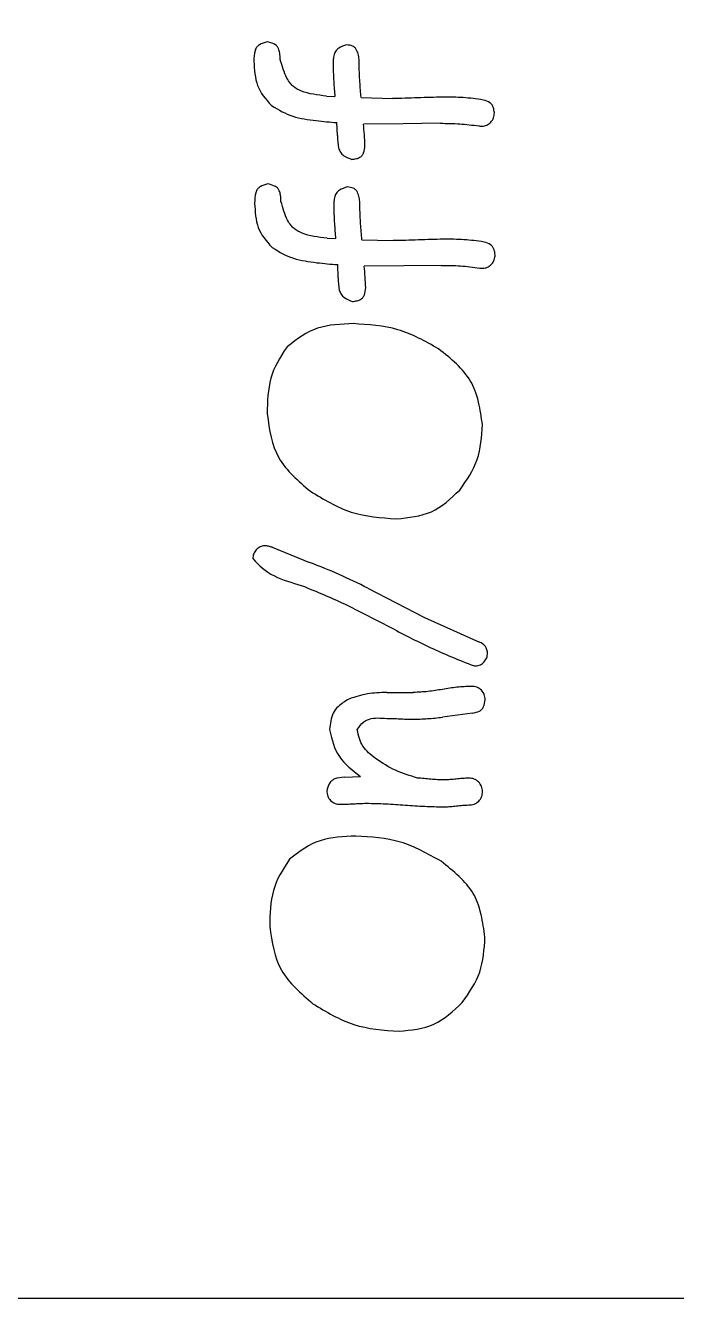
# Model space of a CAD drawing. Header units: millimetres. Extents: x -101.5 to -6.8, y -32 to 36.7.
# Drawn here: x -84.34 to -71.44, y -32 to -6.75 of the extents above; entities that cross this region are included whole.
import ezdxf

# ---------------------------------------------------------------- set-up
doc = ezdxf.new("R2010")
doc.units = ezdxf.units.MM
doc.layers.get('0').update_dxf_attribs({"linetype": 'CONTINUOUS'})

msp = doc.modelspace()

# ---------------------------------------------------------------- linework, layer by layer
for p, q in [((-78.381, -8.154), (-78.213, -8.162)), ((-77.691, -8.183), (-77.073, -8.202)), ((-78.16, -8.938), (-78.17, -8.678)), ((-76.86, -8.704), (-77.645, -8.708)), ((-76.121, -8.693), (-76.86, -8.704)), ((-78.367, -10.972), (-78.199, -10.979)), ((-77.677, -11.001), (-77.059, -11.019)), ((-78.146, -11.755), (-78.156, -11.496)), ((-76.846, -11.522), (-77.631, -11.526)), ((-76.107, -11.51), (-76.846, -11.522)), ((-79.454, -17.102), (-78.716, -17.401)), ((-77.558, -17.912), (-76.435, -18.497)), ((-76.435, -18.497), (-75.347, -18.981)), ((-77.185, -19.981), (-76.912, -19.979)), ((-76.912, -19.979), (-76.66, -19.981)), ((-75.486, -20.392), (-76.079, -20.471)), ((-78.021, -21.658), (-77.705, -21.648))]:
    msp.add_line(p, q)
for points in [[(-6.826, 36.689), (-6.826, -32), (-87, -32, -0.414214), (-101.5, -17.5), (-101.5, 22.189, -0.414214), (-87, 36.689)], [(-6.826, -32), (-86.5, -32, -0.414214), (-101.5, -17), (-101.5, 21.689, -0.414214), (-86.5, 36.689), (-6.826, 36.689)]]:
    msp.add_lwpolyline(points, format="xyb", close=True)
for points, knots in [([(-79.555, -7.075), (-79.61, -7.093), (-79.665, -7.11), (-79.734, -7.153), (-79.749, -7.169), (-79.776, -7.203), (-79.787, -7.227), (-79.813, -7.314), (-79.815, -7.389), (-79.816, -7.463)], [-0.04721356, -0.04721356, -0.04721356, -0.04721356, -0.03753714, -0.03753714, -0.03180165, -0.03180165, -0.02241261, -0.02241261, 0, 0, 0, 0]), ([(-79.294, -7.426), (-79.296, -7.383), (-79.298, -7.341), (-79.308, -7.27), (-79.316, -7.24), (-79.335, -7.194), (-79.346, -7.178), (-79.374, -7.147), (-79.394, -7.132), (-79.461, -7.1), (-79.508, -7.088), (-79.555, -7.075)], [-0.06316817, -0.06316817, -0.06316817, -0.06316817, -0.04702786, -0.04702786, -0.03372237, -0.03372237, -0.02468204, -0.02468204, -0.0147108, -0.0147108, 0, 0, 0, 0]), ([(-77.98, -7.135), (-78.034, -7.155), (-78.089, -7.174), (-78.161, -7.22), (-78.177, -7.237), (-78.207, -7.274), (-78.219, -7.3), (-78.249, -7.397), (-78.248, -7.482), (-78.248, -7.567)], [-0.05180562, -0.05180562, -0.05180562, -0.05180562, -0.04198748, -0.04198748, -0.03567354, -0.03567354, -0.02537726, -0.02537726, 0, 0, 0, 0]), ([(-77.743, -7.345), (-77.754, -7.309), (-77.765, -7.273), (-77.789, -7.225), (-77.799, -7.209), (-77.823, -7.185), (-77.837, -7.173), (-77.896, -7.148), (-77.938, -7.142), (-77.98, -7.135)], [-0.05253258, -0.05253258, -0.05253258, -0.05253258, -0.03241009, -0.03241009, -0.02151675, -0.02151675, -0.0127176, -0.0127176, 0, 0, 0, 0]), ([(-79.816, -7.463), (-79.807, -7.63), (-79.798, -7.797), (-79.687, -8.094), (-79.59, -8.203), (-79.468, -8.341)], [-0.110159, -0.110159, -0.110159, -0.110159, -0.0554201, -0.0554201, 0, 0, 0, 0]), ([(-78.381, -8.154), (-78.555, -8.133), (-78.73, -8.112), (-78.931, -8.032), (-78.986, -8.002), (-79.074, -7.929), (-79.119, -7.88), (-79.22, -7.688), (-79.257, -7.557), (-79.294, -7.426)], [-0.2023465, -0.2023465, -0.2023465, -0.2023465, -0.1098188, -0.1098188, -0.0723843, -0.0723843, -0.0409411, -0.0409411, 0, 0, 0, 0]), ([(-78.248, -7.567), (-78.244, -7.678), (-78.241, -7.756), (-78.228, -7.964), (-78.221, -8.063), (-78.213, -8.162)], [-0.06252365, -0.06252365, -0.06252365, -0.06252365, -0.02982114, -0.02982114, 0, 0, 0, 0]), ([(-77.73, -7.56), (-77.73, -7.524), (-77.729, -7.488), (-77.733, -7.416), (-77.738, -7.384), (-77.743, -7.345)], [-0.02363749, -0.02363749, -0.02363749, -0.02363749, -0.01186832, -0.01186832, 0, 0, 0, 0]), ([(-77.691, -8.183), (-77.7, -8.08), (-77.709, -7.976), (-77.724, -7.756), (-77.727, -7.676), (-77.73, -7.56)], [-0.06594767, -0.06594767, -0.06594767, -0.06594767, -0.03476187, -0.03476187, 0, 0, 0, 0]), ([(-76.57, -8.189), (-76.654, -8.192), (-76.738, -8.195), (-76.909, -8.2), (-76.977, -8.201), (-77.073, -8.202)], [-0.05647656, -0.05647656, -0.05647656, -0.05647656, -0.02881543, -0.02881543, 0, 0, 0, 0]), ([(-76.069, -8.175), (-76.165, -8.177), (-76.233, -8.178), (-76.403, -8.183), (-76.487, -8.186), (-76.57, -8.189)], [-0.05116749, -0.05116749, -0.05116749, -0.05116749, -0.02504136, -0.02504136, 0, 0, 0, 0]), ([(-75.268, -8.231), (-75.419, -8.209), (-75.53, -8.193), (-75.801, -8.175), (-75.935, -8.175), (-76.069, -8.175)], [-0.0817615, -0.0817615, -0.0817615, -0.0817615, -0.04027921, -0.04027921, 0, 0, 0, 0]), ([(-75.05, -8.482), (-75.056, -8.449), (-75.061, -8.416), (-75.076, -8.367), (-75.084, -8.347), (-75.105, -8.316), (-75.117, -8.301), (-75.176, -8.261), (-75.222, -8.246), (-75.268, -8.231)], [-0.05319036, -0.05319036, -0.05319036, -0.05319036, -0.03561078, -0.03561078, -0.02379035, -0.02379035, -0.01458465, -0.01458465, 0, 0, 0, 0]), ([(-79.468, -8.341), (-79.313, -8.434), (-79.199, -8.503), (-78.898, -8.599), (-78.74, -8.619), (-78.581, -8.64)], [-0.09700233, -0.09700233, -0.09700233, -0.09700233, -0.04786343, -0.04786343, 0, 0, 0, 0]), ([(-75.121, -8.671), (-75.1, -8.643), (-75.079, -8.615), (-75.056, -8.552), (-75.053, -8.517), (-75.05, -8.482)], [-0.02110595, -0.02110595, -0.02110595, -0.02110595, -0.01055153, -0.01055153, 0, 0, 0, 0]), ([(-78.581, -8.64), (-78.513, -8.648), (-78.445, -8.656), (-78.305, -8.669), (-78.248, -8.673), (-78.17, -8.678)], [-0.04639129, -0.04639129, -0.04639129, -0.04639129, -0.02351598, -0.02351598, 0, 0, 0, 0]), ([(-77.615, -9.136), (-77.619, -9.056), (-77.621, -9.001), (-77.632, -8.851), (-77.638, -8.779), (-77.645, -8.708)], [-0.04516355, -0.04516355, -0.04516355, -0.04516355, -0.02142885, -0.02142885, 0, 0, 0, 0]), ([(-76.121, -8.693), (-75.993, -8.694), (-75.865, -8.695), (-75.609, -8.712), (-75.49, -8.728), (-75.355, -8.746)], [-0.08163084, -0.08163084, -0.08163084, -0.08163084, -0.04086906, -0.04086906, 0, 0, 0, 0]), ([(-75.355, -8.746), (-75.346, -8.747), (-75.337, -8.748), (-75.319, -8.75), (-75.311, -8.75), (-75.301, -8.751)], [-0.006072269, -0.006072269, -0.006072269, -0.006072269, -0.003062981, -0.003062981, 0, 0, 0, 0]), ([(-75.301, -8.751), (-75.266, -8.747), (-75.232, -8.744), (-75.172, -8.718), (-75.147, -8.695), (-75.121, -8.671)], [-0.02088246, -0.02088246, -0.02088246, -0.02088246, -0.0104415, -0.0104415, 0, 0, 0, 0]), ([(-78.16, -8.938), (-78.159, -9.024), (-78.157, -9.11), (-78.13, -9.212), (-78.118, -9.241), (-78.086, -9.291), (-78.065, -9.313), (-77.987, -9.366), (-77.932, -9.388), (-77.877, -9.41)], [-0.08200595, -0.08200595, -0.08200595, -0.08200595, -0.0460083, -0.0460083, -0.03126526, -0.03126526, -0.01787972, -0.01787972, 0, 0, 0, 0]), ([(-77.877, -9.41), (-77.846, -9.405), (-77.814, -9.4), (-77.76, -9.387), (-77.735, -9.378), (-77.694, -9.355), (-77.681, -9.343), (-77.659, -9.316), (-77.649, -9.296), (-77.628, -9.234), (-77.622, -9.185), (-77.615, -9.136)], [-0.03656549, -0.03656549, -0.03656549, -0.03656549, -0.03142555, -0.03142555, -0.02677735, -0.02677735, -0.02232889, -0.02232889, -0.01491713, -0.01491713, 0, 0, 0, 0]), ([(-79.541, -9.892), (-79.596, -9.91), (-79.651, -9.928), (-79.72, -9.97), (-79.735, -9.986), (-79.762, -10.02), (-79.773, -10.044), (-79.799, -10.131), (-79.801, -10.206), (-79.802, -10.281)], [-0.04721343, -0.04721343, -0.04721343, -0.04721343, -0.03753731, -0.03753731, -0.03180185, -0.03180185, -0.02241273, -0.02241273, 0, 0, 0, 0]), ([(-79.28, -10.243), (-79.282, -10.201), (-79.284, -10.159), (-79.294, -10.087), (-79.301, -10.057), (-79.321, -10.012), (-79.332, -9.995), (-79.36, -9.964), (-79.38, -9.95), (-79.447, -9.918), (-79.494, -9.905), (-79.541, -9.892)], [-0.06316336, -0.06316336, -0.06316336, -0.06316336, -0.0470241, -0.0470241, -0.03372049, -0.03372049, -0.02468132, -0.02468132, -0.01471068, -0.01471068, 0, 0, 0, 0]), ([(-77.966, -9.952), (-78.02, -9.972), (-78.075, -9.992), (-78.147, -10.037), (-78.163, -10.054), (-78.193, -10.091), (-78.205, -10.118), (-78.234, -10.215), (-78.234, -10.299), (-78.234, -10.384)], [-0.05180564, -0.05180564, -0.05180564, -0.05180564, -0.04198746, -0.04198746, -0.03567355, -0.03567355, -0.02537729, -0.02537729, 0, 0, 0, 0]), ([(-77.729, -10.162), (-77.74, -10.126), (-77.751, -10.09), (-77.775, -10.043), (-77.785, -10.027), (-77.809, -10.002), (-77.823, -9.991), (-77.882, -9.966), (-77.924, -9.959), (-77.966, -9.952)], [-0.05253258, -0.05253258, -0.05253258, -0.05253258, -0.03241009, -0.03241009, -0.02151675, -0.02151675, -0.0127176, -0.0127176, 0, 0, 0, 0]), ([(-79.802, -10.281), (-79.793, -10.448), (-79.784, -10.614), (-79.673, -10.911), (-79.576, -11.02), (-79.454, -11.158)], [-0.1101589, -0.1101589, -0.1101589, -0.1101589, -0.0554201, -0.0554201, 0, 0, 0, 0]), ([(-78.367, -10.972), (-78.541, -10.95), (-78.716, -10.929), (-78.917, -10.849), (-78.972, -10.82), (-79.06, -10.746), (-79.105, -10.698), (-79.206, -10.506), (-79.243, -10.374), (-79.28, -10.243)], [-0.2023458, -0.2023458, -0.2023458, -0.2023458, -0.1098186, -0.1098186, -0.0723842, -0.0723842, -0.040941, -0.040941, 0, 0, 0, 0]), ([(-77.716, -10.377), (-77.716, -10.341), (-77.715, -10.305), (-77.719, -10.233), (-77.724, -10.201), (-77.729, -10.162)], [-0.02363749, -0.02363749, -0.02363749, -0.02363749, -0.01186832, -0.01186832, 0, 0, 0, 0]), ([(-78.234, -10.384), (-78.23, -10.496), (-78.227, -10.573), (-78.214, -10.781), (-78.207, -10.88), (-78.199, -10.979)], [-0.06252372, -0.06252372, -0.06252372, -0.06252372, -0.02982114, -0.02982114, 0, 0, 0, 0]), ([(-77.677, -11.001), (-77.686, -10.897), (-77.695, -10.793), (-77.71, -10.573), (-77.713, -10.493), (-77.716, -10.377)], [-0.06594767, -0.06594767, -0.06594767, -0.06594767, -0.03476187, -0.03476187, 0, 0, 0, 0]), ([(-76.556, -11.006), (-76.64, -11.009), (-76.724, -11.012), (-76.895, -11.017), (-76.963, -11.018), (-77.059, -11.019)], [-0.05647656, -0.05647656, -0.05647656, -0.05647656, -0.02881543, -0.02881543, 0, 0, 0, 0]), ([(-76.055, -10.993), (-76.151, -10.994), (-76.219, -10.995), (-76.389, -11), (-76.473, -11.003), (-76.556, -11.006)], [-0.05116749, -0.05116749, -0.05116749, -0.05116749, -0.02504136, -0.02504136, 0, 0, 0, 0]), ([(-75.254, -11.048), (-75.405, -11.026), (-75.516, -11.01), (-75.787, -10.993), (-75.921, -10.993), (-76.055, -10.993)], [-0.08176153, -0.08176153, -0.08176153, -0.08176153, -0.04027923, -0.04027923, 0, 0, 0, 0]), ([(-75.036, -11.299), (-75.042, -11.266), (-75.047, -11.234), (-75.062, -11.184), (-75.07, -11.164), (-75.091, -11.133), (-75.103, -11.118), (-75.162, -11.079), (-75.208, -11.063), (-75.254, -11.048)], [-0.05319036, -0.05319036, -0.05319036, -0.05319036, -0.03561078, -0.03561078, -0.02379035, -0.02379035, -0.01458465, -0.01458465, 0, 0, 0, 0]), ([(-79.454, -11.158), (-79.299, -11.251), (-79.185, -11.32), (-78.884, -11.416), (-78.726, -11.437), (-78.567, -11.457)], [-0.09700233, -0.09700233, -0.09700233, -0.09700233, -0.04786343, -0.04786343, 0, 0, 0, 0]), ([(-75.107, -11.489), (-75.086, -11.46), (-75.065, -11.432), (-75.042, -11.369), (-75.039, -11.334), (-75.036, -11.299)], [-0.02110608, -0.02110608, -0.02110608, -0.02110608, -0.01055159, -0.01055159, 0, 0, 0, 0]), ([(-78.567, -11.457), (-78.499, -11.465), (-78.43, -11.473), (-78.291, -11.487), (-78.234, -11.49), (-78.156, -11.496)], [-0.0463913, -0.0463913, -0.0463913, -0.0463913, -0.02351599, -0.02351599, 0, 0, 0, 0]), ([(-77.601, -11.953), (-77.605, -11.873), (-77.607, -11.818), (-77.618, -11.668), (-77.624, -11.597), (-77.631, -11.526)], [-0.04516362, -0.04516362, -0.04516362, -0.04516362, -0.02142885, -0.02142885, 0, 0, 0, 0]), ([(-76.107, -11.51), (-75.979, -11.511), (-75.851, -11.512), (-75.595, -11.53), (-75.476, -11.545), (-75.341, -11.563)], [-0.08163084, -0.08163084, -0.08163084, -0.08163084, -0.04086906, -0.04086906, 0, 0, 0, 0]), ([(-75.341, -11.563), (-75.332, -11.564), (-75.323, -11.566), (-75.305, -11.567), (-75.297, -11.568), (-75.287, -11.568)], [-0.006072177, -0.006072177, -0.006072177, -0.006072177, -0.003062936, -0.003062936, 0, 0, 0, 0]), ([(-75.287, -11.568), (-75.252, -11.565), (-75.218, -11.561), (-75.158, -11.535), (-75.133, -11.512), (-75.107, -11.489)], [-0.02088242, -0.02088242, -0.02088242, -0.02088242, -0.01044148, -0.01044148, 0, 0, 0, 0]), ([(-78.146, -11.755), (-78.145, -11.841), (-78.143, -11.927), (-78.116, -12.03), (-78.104, -12.059), (-78.072, -12.108), (-78.051, -12.13), (-77.973, -12.183), (-77.918, -12.205), (-77.863, -12.228)], [-0.08200595, -0.08200595, -0.08200595, -0.08200595, -0.0460083, -0.0460083, -0.03126526, -0.03126526, -0.01787972, -0.01787972, 0, 0, 0, 0]), ([(-77.863, -12.228), (-77.832, -12.223), (-77.8, -12.218), (-77.745, -12.204), (-77.721, -12.196), (-77.68, -12.172), (-77.667, -12.16), (-77.645, -12.134), (-77.635, -12.114), (-77.614, -12.052), (-77.608, -12.002), (-77.601, -11.953)], [-0.03656549, -0.03656549, -0.03656549, -0.03656549, -0.03142555, -0.03142555, -0.02677735, -0.02677735, -0.02232889, -0.02232889, -0.01491713, -0.01491713, 0, 0, 0, 0]), ([(-77.847, -12.666), (-78.091, -12.676), (-78.335, -12.685), (-78.779, -12.831), (-78.944, -12.958), (-79.16, -13.125)], [-0.1622415, -0.1622415, -0.1622415, -0.1622415, -0.081869, -0.081869, 0, 0, 0, 0]), ([(-76.156, -13.166), (-76.422, -13.016), (-76.681, -12.87), (-77.245, -12.704), (-77.546, -12.685), (-77.847, -12.666)], [-0.1810064, -0.1810064, -0.1810064, -0.1810064, -0.0904973, -0.0904973, 0, 0, 0, 0]), ([(-79.16, -13.125), (-79.307, -13.351), (-79.418, -13.521), (-79.542, -13.97), (-79.548, -14.21), (-79.554, -14.45)], [-0.1455803, -0.1455803, -0.1455803, -0.1455803, -0.0720472, -0.0720472, 0, 0, 0, 0]), ([(-75.287, -14.672), (-75.309, -14.521), (-75.33, -14.37), (-75.407, -14.041), (-75.46, -13.912), (-75.669, -13.557), (-75.912, -13.362), (-76.156, -13.166)], [-0.1639093, -0.1639093, -0.1639093, -0.1639093, -0.133101, -0.133101, -0.0936189, -0.0936189, 0, 0, 0, 0]), ([(-79.554, -14.45), (-79.508, -14.78), (-79.467, -15.071), (-79.176, -15.583), (-78.936, -15.787), (-78.696, -15.991)], [-0.1891981, -0.1891981, -0.1891981, -0.1891981, -0.0944742, -0.0944742, 0, 0, 0, 0]), ([(-75.738, -15.968), (-75.597, -15.765), (-75.467, -15.579), (-75.319, -15.146), (-75.303, -14.909), (-75.287, -14.672)], [-0.14258, -0.14258, -0.14258, -0.14258, -0.0712521, -0.0712521, 0, 0, 0, 0]), ([(-78.696, -15.991), (-78.434, -16.151), (-78.172, -16.311), (-77.604, -16.494), (-77.299, -16.515), (-76.991, -16.537)], [-0.1852174, -0.1852174, -0.1852174, -0.1852174, -0.0926094, -0.0926094, 0, 0, 0, 0]), ([(-76.991, -16.537), (-76.75, -16.514), (-76.509, -16.49), (-76.09, -16.301), (-75.918, -16.138), (-75.738, -15.968)], [-0.1479631, -0.1479631, -0.1479631, -0.1479631, -0.0739877, -0.0739877, 0, 0, 0, 0]), ([(-79.769, -17.149), (-79.789, -17.175), (-79.809, -17.202), (-79.833, -17.26), (-79.836, -17.293), (-79.84, -17.326)], [-0.01995818, -0.01995818, -0.01995818, -0.01995818, -0.00997948, -0.00997948, 0, 0, 0, 0]), ([(-79.603, -17.073), (-79.636, -17.076), (-79.667, -17.08), (-79.722, -17.105), (-79.746, -17.127), (-79.769, -17.149)], [-0.01927784, -0.01927784, -0.01927784, -0.01927784, -0.00963697, -0.00963697, 0, 0, 0, 0]), ([(-79.454, -17.102), (-79.478, -17.094), (-79.503, -17.086), (-79.553, -17.076), (-79.575, -17.075), (-79.603, -17.073)], [-0.01698929, -0.01698929, -0.01698929, -0.01698929, -0.0085614, -0.0085614, 0, 0, 0, 0]), ([(-79.84, -17.326), (-79.705, -17.466), (-79.604, -17.571), (-79.244, -17.751), (-79.06, -17.804), (-78.877, -17.857)], [-0.125535, -0.125535, -0.125535, -0.125535, -0.0573652, -0.0573652, 0, 0, 0, 0]), ([(-77.558, -17.912), (-77.747, -17.818), (-77.937, -17.724), (-78.324, -17.552), (-78.498, -17.485), (-78.716, -17.401)], [-0.1396505, -0.1396505, -0.1396505, -0.1396505, -0.0702121, -0.0702121, 0, 0, 0, 0]), ([(-78.877, -17.857), (-78.548, -17.991), (-78.314, -18.087), (-77.743, -18.358), (-77.468, -18.502), (-77.193, -18.647)], [-0.1900516, -0.1900516, -0.1900516, -0.1900516, -0.0930892, -0.0930892, 0, 0, 0, 0]), ([(-77.193, -18.647), (-76.919, -18.791), (-76.645, -18.935), (-76.074, -19.205), (-75.841, -19.3), (-75.513, -19.434)], [-0.2083451, -0.2083451, -0.2083451, -0.2083451, -0.1063233, -0.1063233, 0, 0, 0, 0]), ([(-75.186, -19.2), (-75.192, -19.17), (-75.197, -19.141), (-75.215, -19.089), (-75.225, -19.073), (-75.264, -19.027), (-75.305, -19.004), (-75.347, -18.981)], [-0.0254796, -0.0254796, -0.0254796, -0.0254796, -0.01982488, -0.01982488, -0.01430378, -0.01430378, 0, 0, 0, 0]), ([(-75.513, -19.434), (-75.498, -19.439), (-75.483, -19.444), (-75.452, -19.451), (-75.438, -19.451), (-75.421, -19.452)], [-0.01018066, -0.01018066, -0.01018066, -0.01018066, -0.00510106, -0.00510106, 0, 0, 0, 0]), ([(-75.421, -19.452), (-75.388, -19.449), (-75.356, -19.446), (-75.3, -19.42), (-75.277, -19.398), (-75.253, -19.376)], [-0.01942446, -0.01942446, -0.01942446, -0.01942446, -0.00971207, -0.00971207, 0, 0, 0, 0]), ([(-75.253, -19.376), (-75.234, -19.35), (-75.214, -19.323), (-75.192, -19.265), (-75.189, -19.232), (-75.186, -19.2)], [-0.01975452, -0.01975452, -0.01975452, -0.01975452, -0.00987741, -0.00987741, 0, 0, 0, 0]), ([(-76.08, -19.92), (-76.176, -19.935), (-76.272, -19.951), (-76.468, -19.972), (-76.55, -19.976), (-76.66, -19.981)], [-0.06537161, -0.06537161, -0.06537161, -0.06537161, -0.03304294, -0.03304294, 0, 0, 0, 0]), ([(-75.503, -19.859), (-75.612, -19.864), (-75.694, -19.867), (-75.889, -19.889), (-75.984, -19.904), (-76.08, -19.92)], [-0.05885044, -0.05885044, -0.05885044, -0.05885044, -0.02908942, -0.02908942, 0, 0, 0, 0]), ([(-75.309, -19.935), (-75.338, -19.911), (-75.365, -19.889), (-75.43, -19.864), (-75.466, -19.861), (-75.503, -19.859)], [-0.02189539, -0.02189539, -0.02189539, -0.02189539, -0.0109386, -0.0109386, 0, 0, 0, 0]), ([(-75.233, -20.128), (-75.236, -20.092), (-75.239, -20.056), (-75.264, -19.992), (-75.285, -19.964), (-75.309, -19.935)], [-0.02252105, -0.02252105, -0.02252105, -0.02252105, -0.0112662, -0.0112662, 0, 0, 0, 0]), ([(-77.937, -20.112), (-78.01, -20.157), (-78.083, -20.203), (-78.195, -20.305), (-78.224, -20.348), (-78.29, -20.484), (-78.303, -20.601), (-78.316, -20.717)], [-0.06685517, -0.06685517, -0.06685517, -0.06685517, -0.05011069, -0.05011069, -0.03521536, -0.03521536, 0, 0, 0, 0]), ([(-77.185, -19.981), (-77.314, -19.985), (-77.442, -19.99), (-77.698, -20.031), (-77.798, -20.065), (-77.937, -20.112)], [-0.08648333, -0.08648333, -0.08648333, -0.08648333, -0.0439311, -0.0439311, 0, 0, 0, 0]), ([(-75.486, -20.392), (-75.437, -20.38), (-75.387, -20.369), (-75.33, -20.34), (-75.314, -20.329), (-75.289, -20.304), (-75.277, -20.287), (-75.249, -20.221), (-75.241, -20.175), (-75.233, -20.128)], [-0.06474807, -0.06474807, -0.06474807, -0.06474807, -0.03627396, -0.03627396, -0.02423463, -0.02423463, -0.01413843, -0.01413843, 0, 0, 0, 0]), ([(-77.769, -20.714), (-77.729, -20.659), (-77.689, -20.603), (-77.617, -20.545), (-77.582, -20.523), (-77.428, -20.478), (-77.307, -20.486), (-77.185, -20.495)], [-0.0964332, -0.0964332, -0.0964332, -0.0964332, -0.05581649, -0.05581649, -0.03644366, -0.03644366, 0, 0, 0, 0]), ([(-77.185, -20.495), (-77.136, -20.496), (-77.102, -20.496), (-77.014, -20.499), (-76.971, -20.501), (-76.928, -20.503)], [-0.02650309, -0.02650309, -0.02650309, -0.02650309, -0.01286604, -0.01286604, 0, 0, 0, 0]), ([(-76.928, -20.503), (-76.885, -20.505), (-76.843, -20.507), (-76.754, -20.51), (-76.72, -20.511), (-76.671, -20.511)], [-0.02860471, -0.02860471, -0.02860471, -0.02860471, -0.01471843, -0.01471843, 0, 0, 0, 0]), ([(-76.671, -20.511), (-76.566, -20.509), (-76.473, -20.507), (-76.276, -20.493), (-76.177, -20.482), (-76.079, -20.471)], [-0.05952279, -0.05952279, -0.05952279, -0.05952279, -0.02972525, -0.02972525, 0, 0, 0, 0]), ([(-78.316, -20.717), (-78.267, -20.935), (-78.231, -21.095), (-78.017, -21.404), (-77.861, -21.526), (-77.705, -21.648)], [-0.1204183, -0.1204183, -0.1204183, -0.1204183, -0.0593934, -0.0593934, 0, 0, 0, 0]), ([(-77.406, -21.292), (-77.5, -21.215), (-77.594, -21.139), (-77.721, -20.947), (-77.742, -20.848), (-77.769, -20.714)], [-0.08060948, -0.08060948, -0.08060948, -0.08060948, -0.04074009, -0.04074009, 0, 0, 0, 0]), ([(-76.576, -21.677), (-76.723, -21.632), (-76.871, -21.587), (-77.149, -21.46), (-77.266, -21.383), (-77.406, -21.292)], [-0.1003091, -0.1003091, -0.1003091, -0.1003091, -0.0503148, -0.0503148, 0, 0, 0, 0]), ([(-78.021, -21.658), (-78.09, -21.665), (-78.159, -21.673), (-78.236, -21.704), (-78.257, -21.715), (-78.289, -21.743), (-78.306, -21.761), (-78.344, -21.834), (-78.358, -21.883), (-78.372, -21.933)], [-0.07824313, -0.07824313, -0.07824313, -0.07824313, -0.04153813, -0.04153813, -0.02735191, -0.02735191, -0.01539169, -0.01539169, 0, 0, 0, 0]), ([(-76.311, -21.7), (-76.355, -21.696), (-76.399, -21.691), (-76.488, -21.683), (-76.526, -21.681), (-76.576, -21.677)], [-0.02968544, -0.02968544, -0.02968544, -0.02968544, -0.01497325, -0.01497325, 0, 0, 0, 0]), ([(-76.048, -21.715), (-76.093, -21.715), (-76.136, -21.714), (-76.223, -21.709), (-76.267, -21.705), (-76.311, -21.7)], [-0.02633614, -0.02633614, -0.02633614, -0.02633614, -0.01316426, -0.01316426, 0, 0, 0, 0]), ([(-75.805, -21.698), (-75.845, -21.702), (-75.886, -21.706), (-75.968, -21.713), (-76.002, -21.714), (-76.048, -21.715)], [-0.02739008, -0.02739008, -0.02739008, -0.02739008, -0.01397853, -0.01397853, 0, 0, 0, 0]), ([(-75.561, -21.681), (-75.608, -21.682), (-75.641, -21.683), (-75.724, -21.69), (-75.764, -21.694), (-75.805, -21.698)], [-0.02494333, -0.02494333, -0.02494333, -0.02494333, -0.01221348, -0.01221348, 0, 0, 0, 0]), ([(-75.363, -21.754), (-75.394, -21.73), (-75.421, -21.709), (-75.488, -21.685), (-75.524, -21.683), (-75.561, -21.681)], [-0.02212854, -0.02212854, -0.02212854, -0.02212854, -0.01104926, -0.01104926, 0, 0, 0, 0]), ([(-78.372, -21.933), (-78.369, -21.968), (-78.366, -22.004), (-78.341, -22.067), (-78.319, -22.094), (-78.296, -22.123)], [-0.0220281, -0.0220281, -0.0220281, -0.0220281, -0.01101692, -0.01101692, 0, 0, 0, 0]), ([(-75.286, -21.944), (-75.289, -21.909), (-75.292, -21.873), (-75.318, -21.809), (-75.339, -21.783), (-75.363, -21.754)], [-0.02246018, -0.02246018, -0.02246018, -0.02246018, -0.01123714, -0.01123714, 0, 0, 0, 0]), ([(-75.361, -22.137), (-75.337, -22.107), (-75.316, -22.081), (-75.291, -22.017), (-75.289, -21.98), (-75.286, -21.944)], [-0.02171953, -0.02171953, -0.02171953, -0.02171953, -0.01084751, -0.01084751, 0, 0, 0, 0]), ([(-78.296, -22.123), (-78.268, -22.147), (-78.241, -22.169), (-78.177, -22.194), (-78.141, -22.197), (-78.105, -22.199)], [-0.02162213, -0.02162213, -0.02162213, -0.02162213, -0.0108055, -0.0108055, 0, 0, 0, 0]), ([(-78.105, -22.199), (-78.056, -22.198), (-78.021, -22.197), (-77.934, -22.194), (-77.891, -22.191), (-77.848, -22.189)], [-0.02625195, -0.02625195, -0.02625195, -0.02625195, -0.01286653, -0.01286653, 0, 0, 0, 0]), ([(-77.848, -22.189), (-77.805, -22.186), (-77.763, -22.183), (-77.675, -22.18), (-77.64, -22.179), (-77.591, -22.178)], [-0.02887175, -0.02887175, -0.02887175, -0.02887175, -0.0147212, -0.0147212, 0, 0, 0, 0]), ([(-77.591, -22.178), (-77.444, -22.18), (-77.337, -22.182), (-77.076, -22.194), (-76.947, -22.204), (-76.818, -22.213)], [-0.07858586, -0.07858586, -0.07858586, -0.07858586, -0.03869951, -0.03869951, 0, 0, 0, 0]), ([(-76.818, -22.213), (-76.69, -22.222), (-76.561, -22.232), (-76.299, -22.244), (-76.192, -22.246), (-76.045, -22.249)], [-0.08688314, -0.08688314, -0.08688314, -0.08688314, -0.04409764, -0.04409764, 0, 0, 0, 0]), ([(-75.802, -22.23), (-75.761, -22.225), (-75.721, -22.221), (-75.638, -22.214), (-75.605, -22.213), (-75.558, -22.211)], [-0.02740209, -0.02740209, -0.02740209, -0.02740209, -0.01398536, -0.01398536, 0, 0, 0, 0]), ([(-75.558, -22.211), (-75.522, -22.208), (-75.485, -22.206), (-75.419, -22.182), (-75.392, -22.161), (-75.361, -22.137)], [-0.02339895, -0.02339895, -0.02339895, -0.02339895, -0.0117173, -0.0117173, 0, 0, 0, 0]), ([(-76.045, -22.249), (-75.999, -22.247), (-75.966, -22.246), (-75.883, -22.239), (-75.842, -22.234), (-75.802, -22.23)], [-0.02495701, -0.02495701, -0.02495701, -0.02495701, -0.01221955, -0.01221955, 0, 0, 0, 0]), ([(-77.796, -22.828), (-78.04, -22.838), (-78.284, -22.848), (-78.729, -22.994), (-78.893, -23.12), (-79.109, -23.287)], [-0.1622415, -0.1622415, -0.1622415, -0.1622415, -0.081869, -0.081869, 0, 0, 0, 0]), ([(-76.105, -23.329), (-76.372, -23.178), (-76.63, -23.032), (-77.194, -22.866), (-77.495, -22.847), (-77.796, -22.828)], [-0.1810064, -0.1810064, -0.1810064, -0.1810064, -0.0904973, -0.0904973, 0, 0, 0, 0]), ([(-79.109, -23.287), (-79.256, -23.513), (-79.367, -23.683), (-79.492, -24.132), (-79.497, -24.372), (-79.503, -24.612)], [-0.1455803, -0.1455803, -0.1455803, -0.1455803, -0.0720472, -0.0720472, 0, 0, 0, 0]), ([(-75.237, -24.835), (-75.258, -24.683), (-75.28, -24.532), (-75.357, -24.203), (-75.409, -24.074), (-75.618, -23.719), (-75.862, -23.524), (-76.105, -23.329)], [-0.1639096, -0.1639096, -0.1639096, -0.1639096, -0.133101, -0.133101, -0.0936189, -0.0936189, 0, 0, 0, 0]), ([(-79.503, -24.612), (-79.457, -24.943), (-79.416, -25.233), (-79.125, -25.745), (-78.886, -25.949), (-78.646, -26.153)], [-0.1891981, -0.1891981, -0.1891981, -0.1891981, -0.0944742, -0.0944742, 0, 0, 0, 0]), ([(-75.688, -26.13), (-75.546, -25.928), (-75.417, -25.741), (-75.268, -25.309), (-75.252, -25.072), (-75.237, -24.835)], [-0.1425801, -0.1425801, -0.1425801, -0.1425801, -0.0712522, -0.0712522, 0, 0, 0, 0]), ([(-78.646, -26.153), (-78.384, -26.313), (-78.122, -26.473), (-77.553, -26.656), (-77.249, -26.678), (-76.941, -26.7)], [-0.1852175, -0.1852175, -0.1852175, -0.1852175, -0.0926094, -0.0926094, 0, 0, 0, 0]), ([(-76.941, -26.7), (-76.699, -26.676), (-76.458, -26.652), (-76.04, -26.464), (-75.867, -26.3), (-75.688, -26.13)], [-0.147963, -0.147963, -0.147963, -0.147963, -0.0739876, -0.0739876, 0, 0, 0, 0])]:
    msp.add_open_spline(points, degree=3, knots=knots)

doc.saveas('drawing.dxf')
